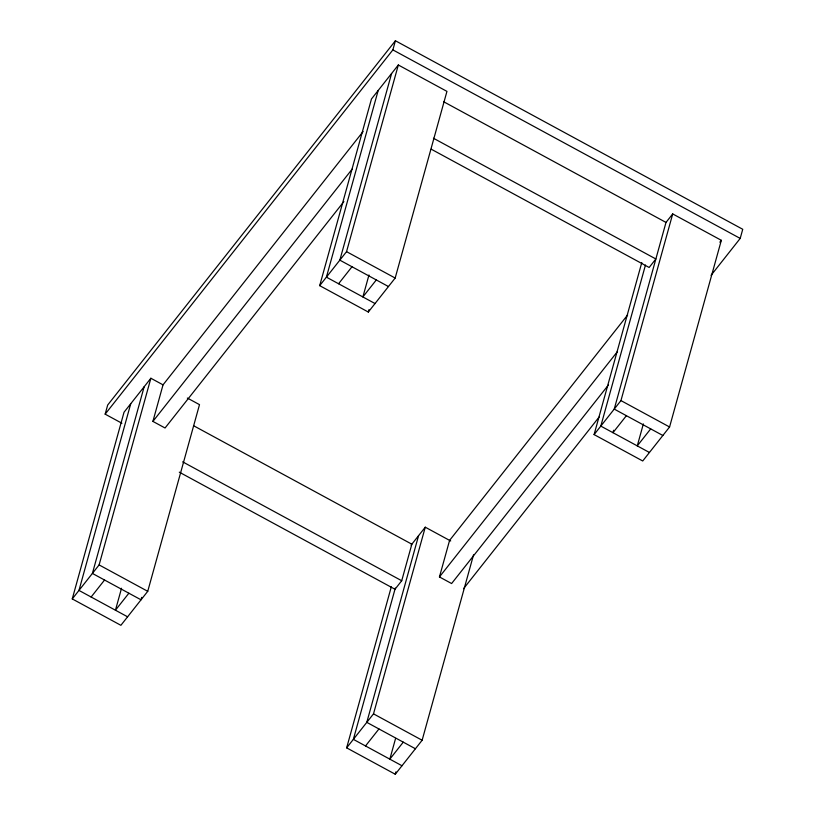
<?xml version="1.0" encoding="UTF-8"?>
<svg xmlns="http://www.w3.org/2000/svg" width="815" height="815" viewBox="0 0 815 815"><rect width="100%" height="100%" fill="white"/><g stroke="black" fill="none" stroke-linecap="round" stroke-linejoin="round"><path stroke-width="1.22" d="M121.904 423.25L105.155 414.152L107.692 405.014L395.407 40.75L742.74 229.28L740.203 238.418L711.047 275.338M187.348 398.046L199.502 404.647L147.739 591.313L120.885 625.309L72.26 598.913L124.023 412.247L150.877 378.252L163.031 384.853L152.904 421.406L165.058 427.997L343.889 201.59M130.736 403.751L78.974 590.417L127.598 616.812M144.163 386.748L92.401 573.424L141.026 599.809L141.698 597.375M72.26 598.913L99.114 564.917L150.877 378.252M121.537 588.257L115.445 610.211L128.872 593.218M319.694 285.647L371.467 98.982L398.321 64.986L446.946 91.382L395.173 278.047L368.319 312.043L319.694 285.647L346.548 251.652L398.321 64.986M378.18 90.485L326.407 277.151L375.032 303.547M105.155 414.152L392.871 49.888L395.407 40.75M391.608 73.482L339.835 260.148L388.46 286.544M368.971 274.981L362.879 296.945L376.306 279.942M368.319 312.043L369.001 309.608M473.556 554.801L422.129 740.254L395.275 774.25L346.65 747.854L391.312 586.81M395.316 588.073L353.364 739.358L401.989 765.754M179.29 472.16L395 589.245L401.714 580.738L411.85 544.196L193.899 425.888M418.564 535.689L366.791 722.355L415.416 748.751M346.65 747.854L373.504 713.859L425.267 527.193L450.695 540.987M608.377 385.057L451.602 583.54L439.448 576.939L449.585 540.386L627.632 314.977M395.591 738.41L389.835 759.152L403.262 742.149M395.275 774.25L395.958 771.805M662.86 435.485L614.235 409.089L665.998 222.424L672.711 213.927L721.336 240.313L669.573 426.989L642.719 460.984L594.094 434.589L641.792 262.562M645.47 265.048L600.808 426.092L649.433 452.478M594.094 434.589L620.948 400.593L672.711 213.927M613.634 430.249L612.962 432.684L626.389 415.691M643.361 423.922L637.269 445.887L650.696 428.884M163.031 384.853L363.133 131.51M152.904 421.406L352.212 169.062M91.127 597.018L104.554 580.015M338.571 283.752L351.998 266.75M411.096 545.133L425.267 527.193M439.448 576.939L617.495 351.53M719.849 242.208L721.336 240.313M463.521 588.715L599.107 417.056M365.517 745.959L378.944 728.956M392.871 49.888L740.203 238.418M443.584 101.702L665.998 222.424M433.448 138.244L655.861 258.976L649.148 267.473L431.206 149.176M346.548 251.652L395.173 278.047M620.948 400.593L669.573 426.989M182.652 461.84L401.714 580.738M99.114 564.917L147.739 591.313M373.504 713.859L422.129 740.254"/></g></svg>
